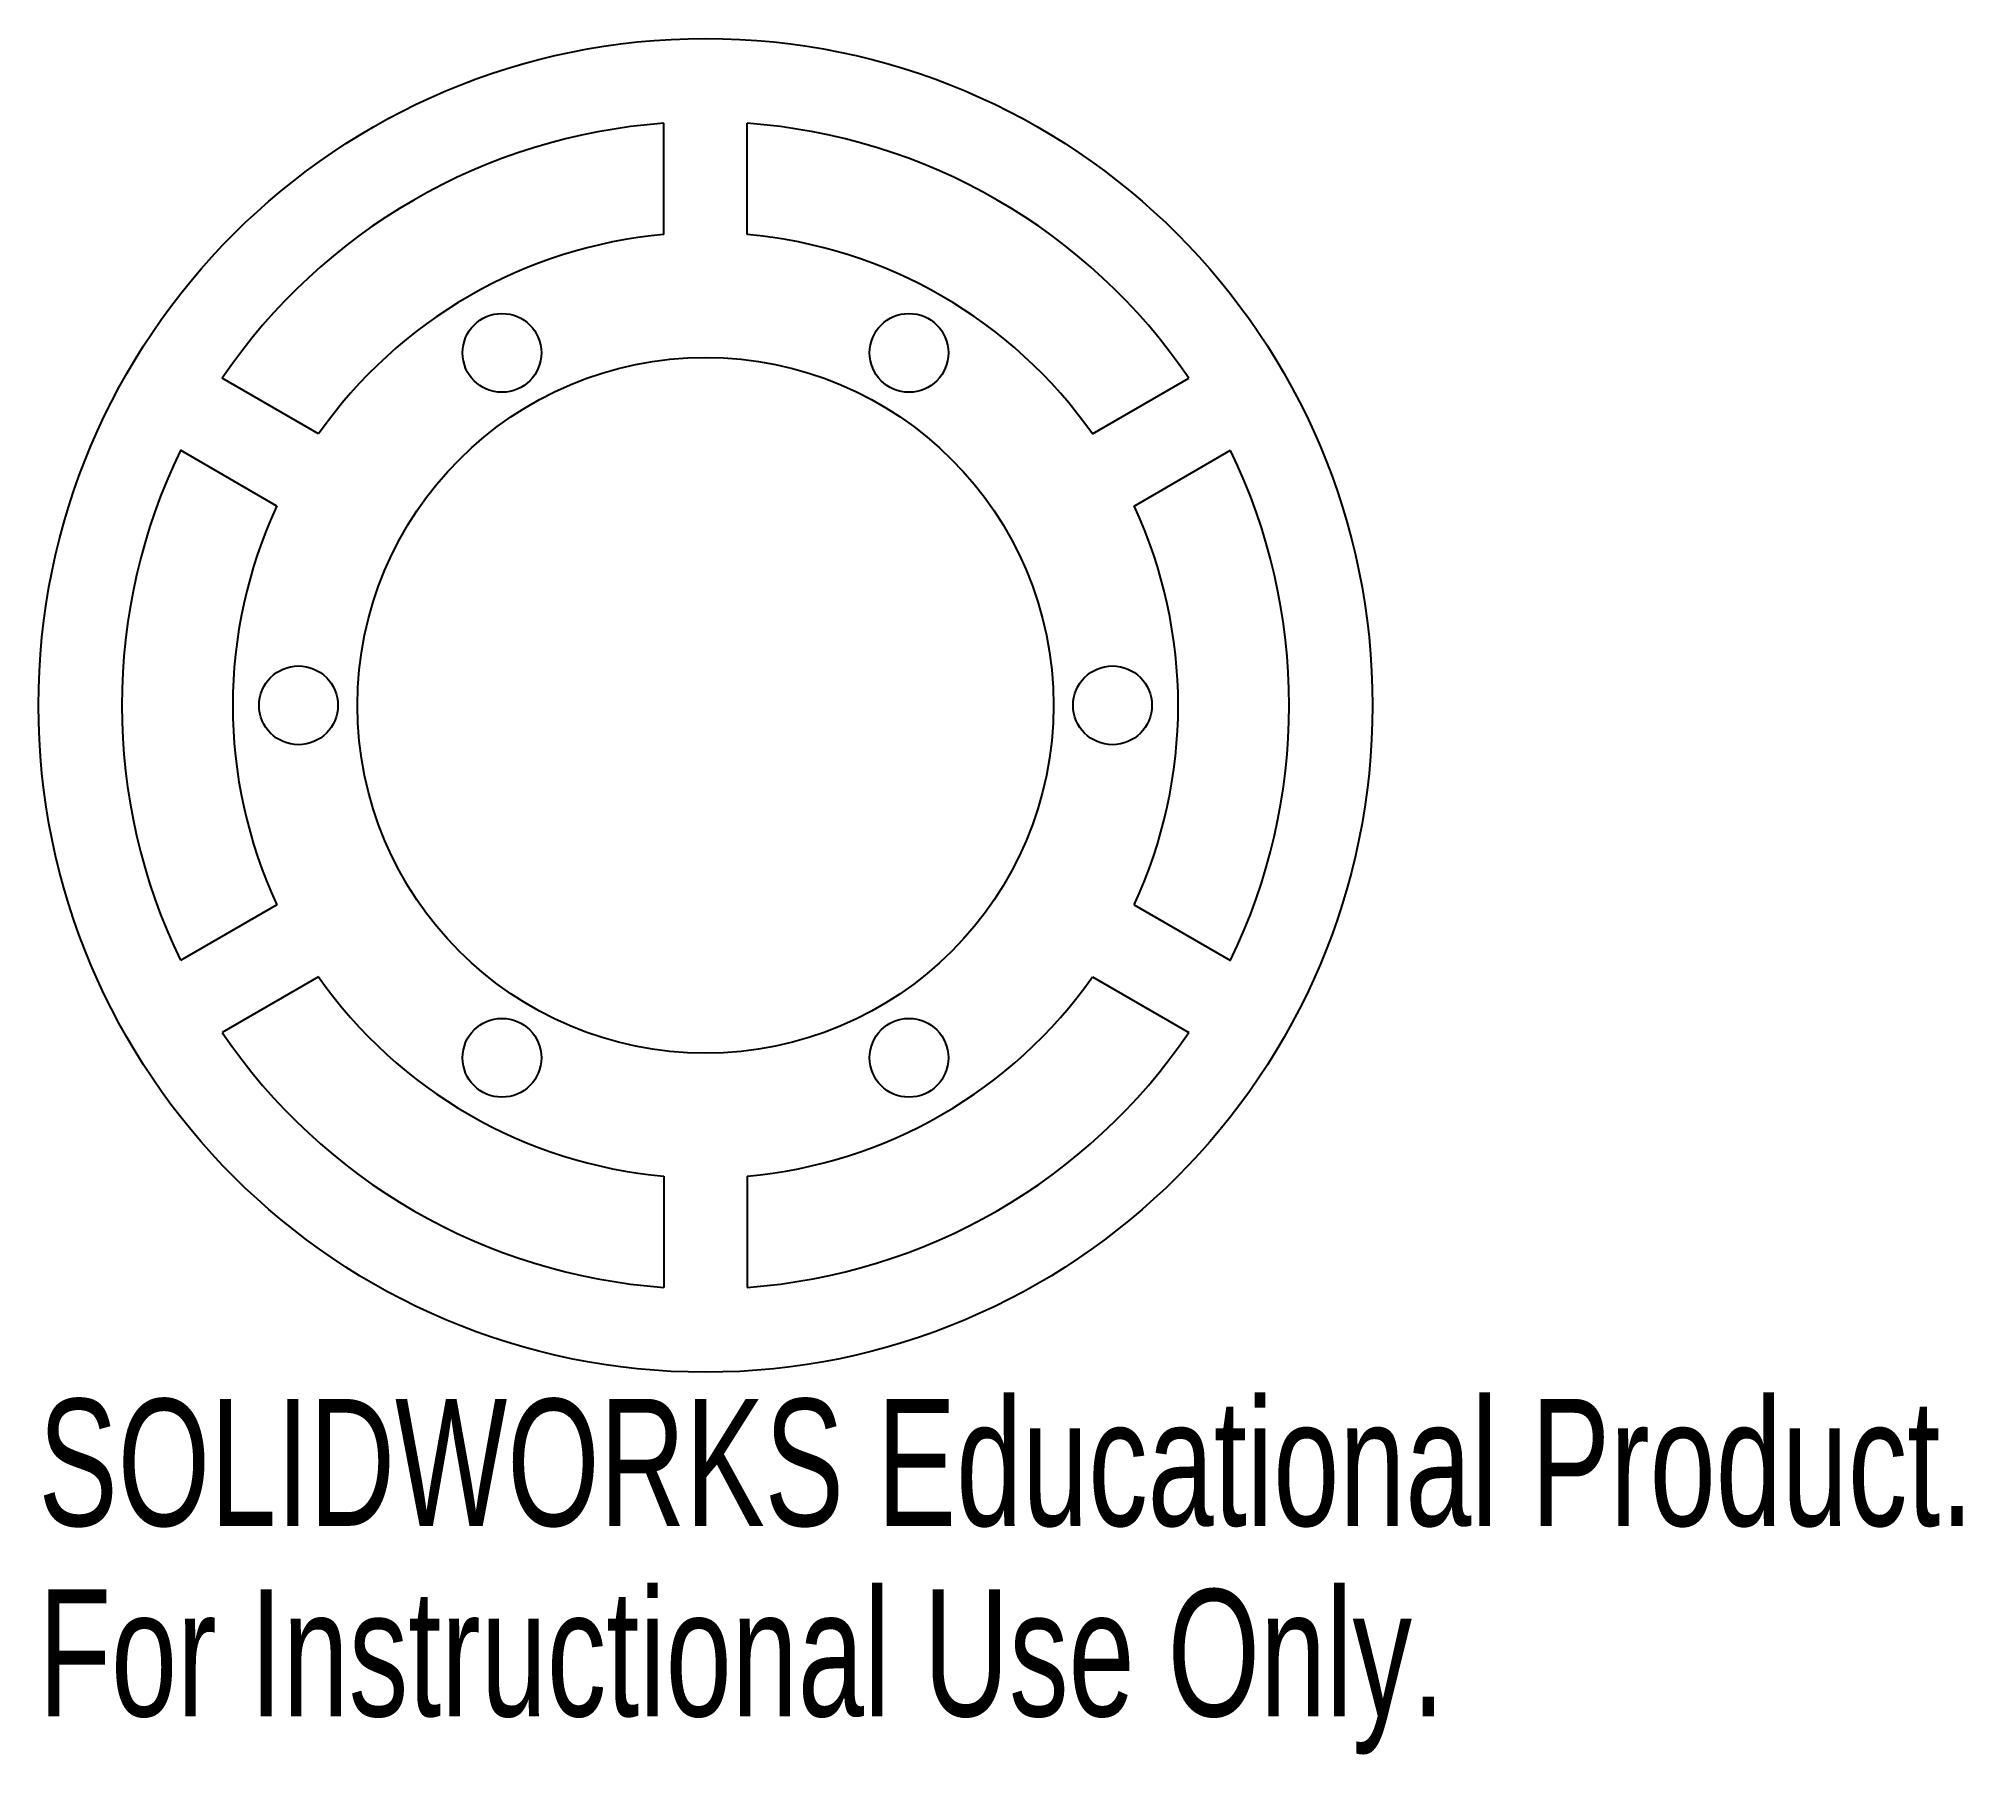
# Model space of a CAD drawing. Header units: inches. Extents: x -1 to 1.88, y -1.57 to 1.
import ezdxf

# ---------------------------------------------------------------- set-up
doc = ezdxf.new("R2010")
doc.units = ezdxf.units.IN
doc.header["$MEASUREMENT"] = 0
doc.styles.add('SLDTEXTSTYLE0', font='TXT', dxfattribs={"width": 0.7})

msp = doc.modelspace()

# ---------------------------------------------------------------- linework, layer by layer
at = {"color": 7, "linetype": 'Continuous', "lineweight": 25}
for p, q in [((-0.0624, 0.7059), (-0.0624, 0.8728)), ((0.0624, 0.7059), (0.0624, 0.8728)), ((-0.5801, 0.407), (-0.7246, 0.4904)), ((0.5801, 0.407), (0.7246, 0.4904)), ((-0.6425, 0.2989), (-0.787, 0.3824)), ((0.6425, 0.2989), (0.787, 0.3824)), ((-0.6425, -0.2989), (-0.787, -0.3824)), ((0.6425, -0.2989), (0.787, -0.3824)), ((-0.5801, -0.407), (-0.7246, -0.4904)), ((0.5801, -0.407), (0.7246, -0.4904)), ((-0.0624, -0.7059), (-0.0624, -0.8728)), ((0.0624, -0.7059), (0.0624, -0.8728))]:
    msp.add_line(p, q, dxfattribs=at)
for centre, radius in [((0, 0), 1), ((-0.3051, 0.5285), 0.0591), ((0.3051, 0.5285), 0.0591), ((0, 0), 0.5217), ((-0.6102, 0), 0.0591), ((0.6102, 0), 0.0591), ((-0.3051, -0.5285), 0.0591), ((0.3051, -0.5285), 0.0591)]:
    msp.add_circle(centre, radius, dxfattribs=at)
for radius, start, end in [(0.875, 94.0887, 145.9113), (0.875, 34.0887, 85.9113), (0.7087, 95.0506, 144.9494), (0.7087, 35.0506, 84.9494), (0.875, 154.0887, 205.9113), (0.875, 334.0887, 25.9113), (0.7087, 155.0506, 204.9494), (0.7087, 335.0506, 24.9494), (0.7087, 215.0506, 264.9494), (0.7087, 275.0506, 324.9494), (0.875, 214.0887, 265.9113), (0.875, 274.0887, 325.9113)]:
    msp.add_arc((0, 0), radius, start, end, dxfattribs=at)

# ---------------------------------------------------------------- texts
at = {"color": 7, "linetype": 'Continuous', "char_height": 0.1903, "attachment_point": 1, "style": 'SLDTEXTSTYLE0'}
for s, insert in [('SOLIDWORKS Educational Product.', (-1, -1.0401)), ('For Instructional Use Only.', (-1, -1.3256))]:
    msp.add_mtext(s, dxfattribs=dict(at, insert=insert))

doc.saveas('drawing.dxf')
